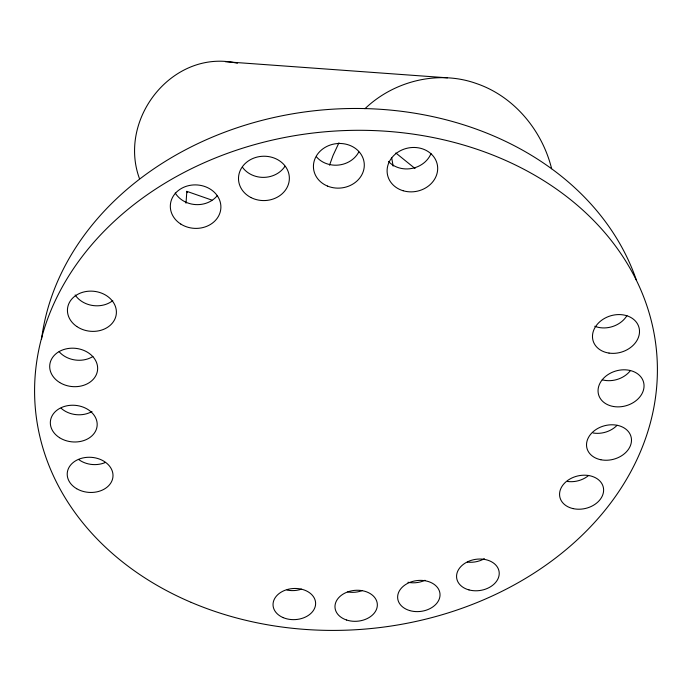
<?xml version="1.0" encoding="UTF-8"?>
<svg xmlns="http://www.w3.org/2000/svg" width="692" height="692" viewBox="0 0 692 692"><rect width="100%" height="100%" fill="white"/><g stroke="black" fill="none" stroke-linecap="round" stroke-linejoin="round"><path stroke-width="1.04" d="M186.018 203.189L186.831 191.347L211.96 200.135M329.539 165.172L333.034 155.475L338.95 142.803M364.952 108.722C393.791 81.033 438.071 69.883 476.079 83.421C513.966 96.153 542.191 130.399 551.636 168.736M237.408 63.283C173.19 48.155 117.363 118.6 139.49 178.666M225.402 61.735L447.49 77.833M395.833 152.984L415.044 168.511M187.532 192.661L186.831 191.347M391.655 157.707L393.142 166.106M484.348 558.678A20.968 15.57 -8.9 0 1 467.385 562.077M630.421 370.583A22.767 17.862 -16 0 1 602.256 379.813M217.305 195.576A24.618 21.357 3.3 0 1 175.214 192.973M91.984 411.506A22.888 18.087 5.6 0 1 61.13 408.254M362.08 590.657A20.751 15.328 -5 0 1 347.73 591.919M588.667 475.43A21.746 16.504 -12.9 0 1 567.466 481.459M358.767 151.998A24.791 21.876 -6.5 0 1 316.607 157.023M112.787 300.605A23.9 19.739 6.8 0 1 75.125 294.956M626.943 315.613A23.294 18.658 -17 0 1 594.731 326.252M431.012 153.555A24.73 21.668 -11.5 0 1 411.731 168.467A24.73 21.668 -11.5 0 1 388.497 161.444M105.418 462.446A22.369 17.352 4.3 0 1 78.914 459.696M301.452 589.143A20.829 15.423 -3.2 0 1 287.024 590.068M92.91 356.492A23.416 18.9 6.5 0 1 59.14 351.718M284.966 166.253A24.748 21.763 -1 0 1 242.581 167.421M617.074 425.303A22.23 17.136 -14.6 0 1 593.079 432.984M424.992 580.277A20.795 15.38 -7 0 1 407.934 582.266M41.563 339.045A304.125 245.842 -5.4 0 1 318.64 110.313A304.125 245.842 -5.4 0 1 636.303 279.914M469.012 589.921A21.461 15.734 -8.8 0 0 499.14 571.929A21.461 15.734 -8.8 0 0 465.534 562.89A21.461 15.734 -8.8 0 0 469.012 589.921M613.493 406.507A23.346 18.113 -15.7 0 0 643.638 382.468A23.346 18.113 -15.7 0 0 606.01 376.033A23.346 18.113 -15.7 0 0 613.493 406.507M180.863 224.113A25.301 21.746 3 0 0 220.774 209.14A25.301 21.746 3 0 0 185.196 186.676A25.301 21.746 3 0 0 180.863 224.113M59.512 437.681A23.476 18.338 5.3 0 0 96.992 426.834A23.476 18.338 5.3 0 0 64.771 406.325A23.476 18.338 5.3 0 0 59.512 437.681M346.614 620.023A21.227 15.483 -5 0 0 377.313 604.029A21.227 15.483 -5 0 0 344.529 593.295A21.227 15.483 -5 0 0 346.614 620.023M573.028 508.594A22.274 16.703 -12.8 0 0 603.45 488.007A22.274 16.703 -12.8 0 0 568.288 480.032A22.274 16.703 -12.8 0 0 573.028 508.594M327.506 186.079A25.474 22.291 -6.4 0 0 364.252 163.779A25.474 22.291 -6.4 0 0 324.816 147.56A25.474 22.291 -6.4 0 0 327.506 186.079M76.786 326.503A24.54 20.068 6.5 0 0 116.152 315.016A24.54 20.068 6.5 0 0 82.806 292.249A24.54 20.068 6.5 0 0 76.786 326.503M609.021 353.084A23.891 18.935 -16.8 0 0 638.932 327.29A23.891 18.935 -16.8 0 0 600.016 321.555A23.891 18.935 -16.8 0 0 609.021 353.084M403.09 190.732A25.422 22.075 -11.3 0 0 437.413 165.224A25.422 22.075 -11.3 0 0 396.663 153.044A25.422 22.075 -11.3 0 0 403.09 190.732M76.682 488.716A22.931 17.577 4.1 0 0 112.891 477.324A22.931 17.577 4.1 0 0 80.748 458.528A22.931 17.577 4.1 0 0 76.682 488.716M283.184 617.627A21.314 15.579 -3.2 0 0 315.613 603.908A21.314 15.579 -3.2 0 0 284.17 590.613A21.314 15.579 -3.2 0 0 283.184 617.627M59.72 382.538A24.03 19.194 6.2 0 0 97.537 370.237A24.03 19.194 6.2 0 0 63.751 349.538A24.03 19.194 6.2 0 0 59.72 382.538M250.815 197.471A25.44 22.179 -1.2 0 0 289.36 178.674A25.44 22.179 -1.2 0 0 251.603 159.065A25.44 22.179 -1.2 0 0 250.815 197.471M600.881 459.756A22.784 17.352 -14.4 0 0 631.225 437.517A22.784 17.352 -14.4 0 0 594.904 430.286A22.784 17.352 -14.4 0 0 600.881 459.756M409.629 610.552A21.279 15.535 -6.9 0 0 439.974 593.641A21.279 15.535 -6.9 0 0 406.879 583.788A21.279 15.535 -6.9 0 0 409.629 610.552M191.148 602.36A311.902 249.431 -5.4 0 0 657.4 368.983A311.902 249.431 -5.4 0 0 189.452 169.687A311.902 249.431 -5.4 0 0 191.148 602.36"/></g></svg>
